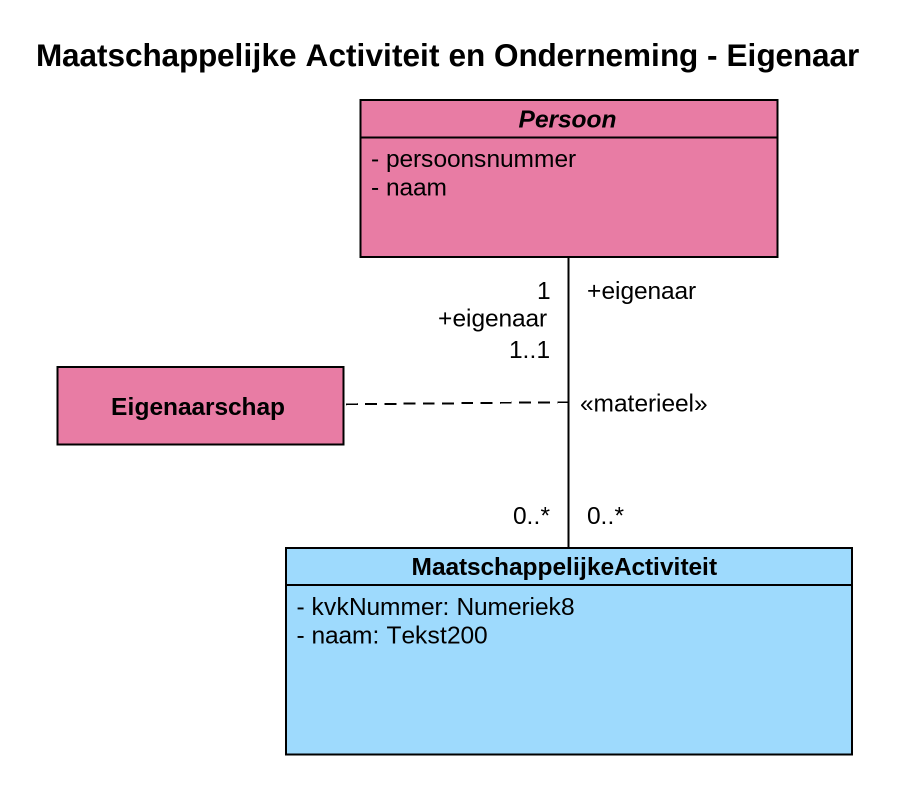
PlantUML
@startuml
title Maatschappelijke Activiteit en Onderneming - Eigenaar
hide circle
hide empty members
skinparam classAttributeIconSize 0
abstract class Persoon #E87CA4 {
  - persoonsnummer
  - naam
}
class Eigenaarschap #E87CA4
class MaatschappelijkeActiviteit #9EDAFD {
  - kvkNummer: Numeriek8
  - naam: Tekst200
}
MaatschappelijkeActiviteit "0..*" -up- "+eigenaar\n1" Persoon : <<materieel>>
(MaatschappelijkeActiviteit, Persoon) .. Eigenaarschap
MaatschappelijkeActiviteit "0..*" -up- "+eigenaar\n1..1" Persoon
(MaatschappelijkeActiviteit, Persoon) .. Eigenaarschap
@enduml
